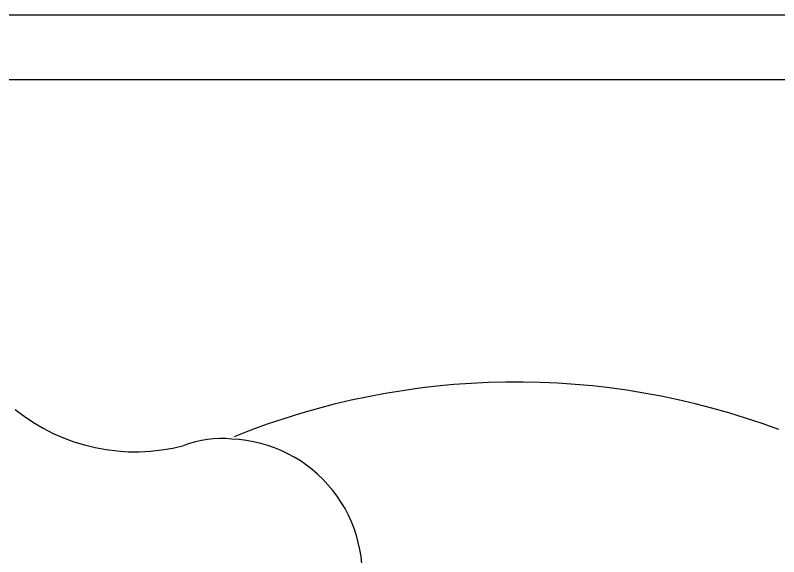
# Model space of a CAD drawing. Extents: x 941 to 1034, y 781 to 934.
# Drawn here: x 1012.34 to 1021.56, y 883.14 to 889.68 of the extents above; entities that cross this region are included whole.
import ezdxf

# ---------------------------------------------------------------- set-up
doc = ezdxf.new("R2010")
doc.units = 0
doc.header["$MEASUREMENT"] = 0
doc.layers.add('1', color=4, linetype='Continuous')

# ---------------------------------------------------------------- blocks, each defined once
blk = doc.blocks.new('2005ENVOY')
at = {"layer": '1', "linetype": 'Continuous'}
blk.add_lwpolyline([(81, 0, 0.414214), (93, 12), (93, 77, 0.414214), (81, 89), (12, 89, 0.414214), (0, 77), (0, 12, 0.414214), (12, 0)], format="xyb", close=True, dxfattribs=at)
at = {"layer": '1', "color": 3, "linetype": 'Continuous'}
blk.add_lwpolyline([(81, 0.7792, 0.414214), (92.2208, 12), (92.2208, 77, 0.414214), (81, 88.2208), (12, 88.2208, 0.414214), (0.7792, 77), (0.7792, 12, 0.414214), (12, 0.7792)], format="xyb", close=True, dxfattribs=at)
at = {"layer": '1', "color": 3}
for centre, radius, start, end in [((76.948, 75.4918), 9.081, 69.53238, 111.96545), ((72.3531, 86.0306), 2.2997, 231.02678, 284.81121), ((73.3875, 82.6819), 1.2107, 83.73058, 111.64027), ((73.4534, 82.2439), 1.6428, 349.28473, 87.68788)]:
    blk.add_arc(centre, radius, start, end, dxfattribs=at)

msp = doc.modelspace()

# ---------------------------------------------------------------- block references
at = {"layer": '1'}
msp.add_blockref('2005ENVOY', (941.4328, 800.6753), dxfattribs=at)

doc.saveas('drawing.dxf')
